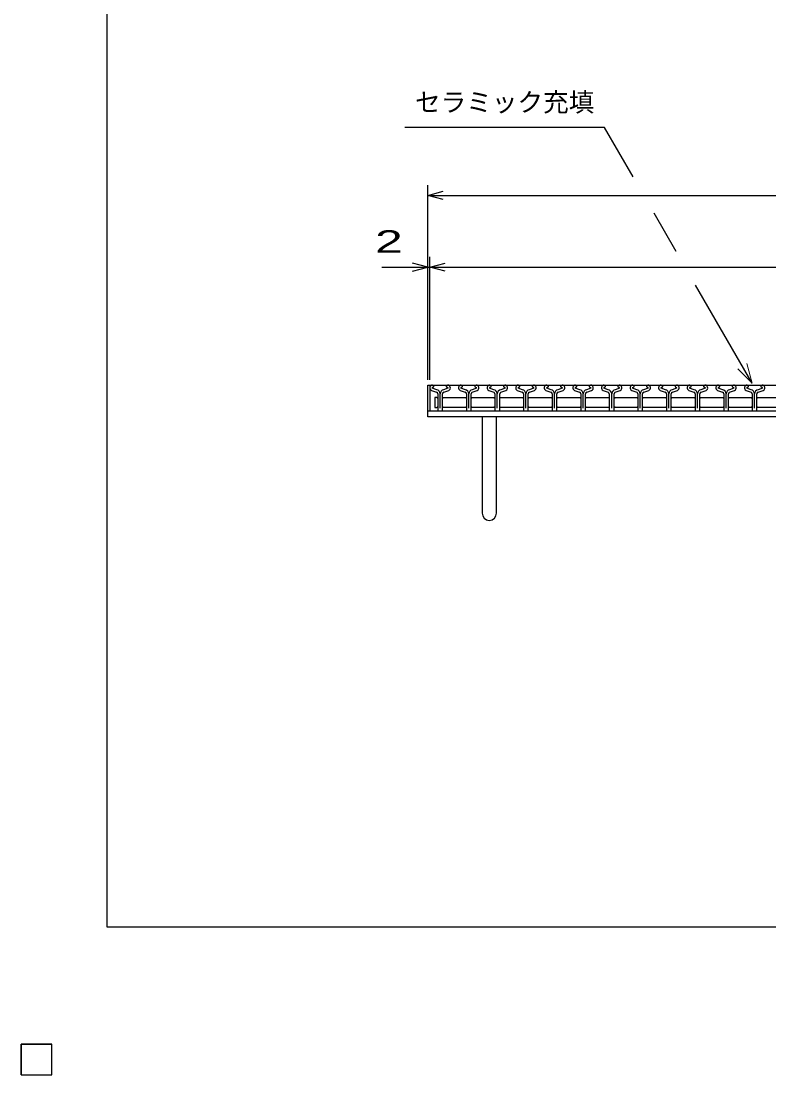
# Model space of a CAD drawing. Units: millimetres, scale not verified. Extents: x -1820 to 1724, y -1285 to 1059.
# Drawn here: x -1820 to -1090, y -1285 to -257 of the extents above; entities that cross this region are included whole.
import ezdxf
from ezdxf.enums import TextEntityAlignment as Align

# ---------------------------------------------------------------- set-up
doc = ezdxf.new("R2010")
doc.units = ezdxf.units.MM
doc.header["$LTSCALE"] = 10
for name, color, linetype, lineweight in [('0_2', 150, 'Continuous', 25), ('16', 3, 'Continuous', 25), ('19', 6, 'Continuous', 25), ('22', 2, 'Continuous', 25)]:
    doc.layers.add(name, color=color, linetype=linetype, lineweight=lineweight)
doc.styles.add('ベクトル', font='')
doc.styles.get('ベクトル').set_extended_font_data('ベクトル')

msp = doc.modelspace()

# ---------------------------------------------------------------- linework, layer by layer
at = {"layer": '0_2'}
for p, q in [((-1736, -1141), (-1736, 1059)), ((1724, -1141), (-1736, -1141))]:
    msp.add_line(p, q, dxfattribs=at)
at = {"layer": '0_2', "color": 4}
for p, q in [((-1250.58, -360.73), (-1445.58, -360.73)), ((-1222.78, -408.87), (-1250.58, -360.73)), ((-1180.72, -481.72), (-1202.34, -444.27)), ((-1106.51, -610.26), (-1161.82, -514.46))]:
    msp.add_line(p, q, dxfattribs=at)
at = {"layer": '0_2', "color": 4, "lineweight": 13}
for p, q in [((-1120.65, -596.11), (-1106.51, -610.26)), ((-1106.51, -610.26), (-1111.69, -590.94))]:
    msp.add_line(p, q, dxfattribs=at)
at = {"layer": '16'}
for p, q in [((-1421.06, -612), (-425.06, -612)), ((-1421.06, -612), (-1421.06, -637)), ((-1414.36, -616.53), (-1418.68, -615.01)), ((-1418.52, -614.31), (-1417.08, -613.61)), ((-1417.08, -613.61), (-1417.08, -613.38)), ((-1403.46, -615.01), (-1407.78, -616.53)), ((-1405.06, -613.38), (-1405.06, -613.61)), ((-1405.06, -613.61), (-1403.62, -614.31)), ((-1386.46, -616.53), (-1390.78, -615.01)), ((-1390.62, -614.31), (-1389.18, -613.61)), ((-1389.18, -613.61), (-1389.18, -613.38)), ((-1375.56, -615.01), (-1379.88, -616.53)), ((-1377.16, -613.38), (-1377.16, -613.61)), ((-1377.16, -613.61), (-1375.72, -614.31)), ((-1358.56, -616.53), (-1362.88, -615.01)), ((-1362.72, -614.31), (-1361.28, -613.61)), ((-1361.28, -613.61), (-1361.28, -613.38)), ((-1347.66, -615.01), (-1351.98, -616.53)), ((-1349.26, -613.38), (-1349.26, -613.61)), ((-1349.26, -613.61), (-1347.82, -614.31)), ((-1330.66, -616.53), (-1334.98, -615.01)), ((-1334.82, -614.31), (-1333.38, -613.61)), ((-1333.38, -613.61), (-1333.38, -613.38)), ((-1319.76, -615.01), (-1324.08, -616.53)), ((-1321.36, -613.38), (-1321.36, -613.61)), ((-1321.36, -613.61), (-1319.92, -614.31)), ((-1302.76, -616.53), (-1307.08, -615.01)), ((-1306.92, -614.31), (-1305.48, -613.61)), ((-1305.48, -613.61), (-1305.48, -613.38)), ((-1291.86, -615.01), (-1296.18, -616.53)), ((-1293.46, -613.38), (-1293.46, -613.61)), ((-1293.46, -613.61), (-1292.02, -614.31)), ((-1274.86, -616.53), (-1279.18, -615.01)), ((-1279.02, -614.31), (-1277.58, -613.61)), ((-1277.58, -613.61), (-1277.58, -613.38)), ((-1263.96, -615.01), (-1268.28, -616.53)), ((-1265.56, -613.38), (-1265.56, -613.61)), ((-1265.56, -613.61), (-1264.12, -614.31)), ((-1246.96, -616.53), (-1251.28, -615.01)), ((-1251.12, -614.31), (-1249.68, -613.61)), ((-1249.68, -613.61), (-1249.68, -613.38)), ((-1236.06, -615.01), (-1240.38, -616.53)), ((-1237.66, -613.38), (-1237.66, -613.61)), ((-1237.66, -613.61), (-1236.22, -614.31)), ((-1219.06, -616.53), (-1223.38, -615.01)), ((-1223.22, -614.31), (-1221.78, -613.61)), ((-1221.78, -613.61), (-1221.78, -613.38)), ((-1208.16, -615.01), (-1212.48, -616.53)), ((-1209.76, -613.38), (-1209.76, -613.61)), ((-1209.76, -613.61), (-1208.32, -614.31)), ((-1191.16, -616.53), (-1195.48, -615.01)), ((-1195.32, -614.31), (-1193.88, -613.61)), ((-1193.88, -613.61), (-1193.88, -613.38)), ((-1180.26, -615.01), (-1184.58, -616.53)), ((-1181.86, -613.38), (-1181.86, -613.61)), ((-1181.86, -613.61), (-1180.42, -614.31)), ((-1163.26, -616.53), (-1167.58, -615.01)), ((-1167.42, -614.31), (-1165.98, -613.61)), ((-1165.98, -613.61), (-1165.98, -613.38)), ((-1152.36, -615.01), (-1156.68, -616.53)), ((-1153.96, -613.38), (-1153.96, -613.61)), ((-1153.96, -613.61), (-1152.52, -614.31)), ((-1135.36, -616.53), (-1139.68, -615.01)), ((-1139.52, -614.31), (-1138.08, -613.61)), ((-1138.08, -613.61), (-1138.08, -613.38)), ((-1124.46, -615.01), (-1128.78, -616.53)), ((-1126.06, -613.38), (-1126.06, -613.61)), ((-1126.06, -613.61), (-1124.62, -614.31)), ((-1107.46, -616.53), (-1111.78, -615.01)), ((-1111.62, -614.31), (-1110.18, -613.61)), ((-1110.18, -613.61), (-1110.18, -613.38)), ((-1096.56, -615.01), (-1100.88, -616.53)), ((-1098.16, -613.38), (-1098.16, -613.61)), ((-1098.16, -613.61), (-1096.72, -614.31)), ((-1419.44, -617.18), (-1414.57, -618.89)), ((-1414.31, -624), (-1416.31, -624)), ((-1416.31, -624), (-1416.31, -634)), ((-1413.31, -625), (-1414.31, -624)), ((-1413.37, -620.59), (-1413.37, -636.31)), ((-1411.06, -634.71), (-1411.06, -620.64)), ((-1408.81, -625), (-1407.81, -624)), ((-1408.77, -636.31), (-1408.77, -620.59)), ((-1407.81, -624), (-1386.41, -624)), ((-1407.57, -618.89), (-1402.7, -617.18)), ((-1391.54, -617.18), (-1386.67, -618.89)), ((-1386.41, -624), (-1385.41, -625)), ((-1385.47, -620.59), (-1385.47, -636.31)), ((-1383.16, -634.71), (-1383.16, -620.64)), ((-1380.91, -625), (-1379.91, -624)), ((-1380.87, -636.31), (-1380.87, -620.59)), ((-1379.91, -624), (-1358.51, -624)), ((-1379.67, -618.89), (-1374.8, -617.18)), ((-1363.64, -617.18), (-1358.77, -618.89)), ((-1358.51, -624), (-1357.51, -625)), ((-1357.57, -620.59), (-1357.57, -636.31)), ((-1355.26, -634.71), (-1355.26, -620.64)), ((-1353.01, -625), (-1352.01, -624)), ((-1352.97, -636.31), (-1352.97, -620.59)), ((-1352.01, -624), (-1330.61, -624)), ((-1351.77, -618.89), (-1346.9, -617.18)), ((-1335.74, -617.18), (-1330.87, -618.89)), ((-1330.61, -624), (-1329.61, -625)), ((-1329.67, -620.59), (-1329.67, -636.31)), ((-1327.36, -634.71), (-1327.36, -620.64)), ((-1325.11, -625), (-1324.11, -624)), ((-1325.07, -636.31), (-1325.07, -620.59)), ((-1324.11, -624), (-1302.71, -624)), ((-1323.87, -618.89), (-1319, -617.18)), ((-1307.84, -617.18), (-1302.97, -618.89)), ((-1302.71, -624), (-1301.71, -625)), ((-1301.77, -620.59), (-1301.77, -636.31)), ((-1299.46, -634.71), (-1299.46, -620.64)), ((-1297.21, -625), (-1296.21, -624)), ((-1297.17, -636.31), (-1297.17, -620.59)), ((-1296.21, -624), (-1274.81, -624)), ((-1295.97, -618.89), (-1291.1, -617.18)), ((-1279.94, -617.18), (-1275.07, -618.89)), ((-1274.81, -624), (-1273.81, -625)), ((-1273.87, -620.59), (-1273.87, -636.31)), ((-1271.56, -634.71), (-1271.56, -620.64)), ((-1269.31, -625), (-1268.31, -624)), ((-1269.27, -636.31), (-1269.27, -620.59)), ((-1268.31, -624), (-1246.91, -624)), ((-1268.07, -618.89), (-1263.2, -617.18)), ((-1252.04, -617.18), (-1247.17, -618.89)), ((-1246.91, -624), (-1245.91, -625)), ((-1245.97, -620.59), (-1245.97, -636.31)), ((-1243.66, -634.71), (-1243.66, -620.64)), ((-1241.41, -625), (-1240.41, -624)), ((-1241.37, -636.31), (-1241.37, -620.59)), ((-1240.41, -624), (-1219.01, -624)), ((-1240.17, -618.89), (-1235.3, -617.18)), ((-1224.14, -617.18), (-1219.27, -618.89)), ((-1219.01, -624), (-1218.01, -625)), ((-1218.07, -620.59), (-1218.07, -636.31)), ((-1215.76, -634.71), (-1215.76, -620.64)), ((-1213.51, -625), (-1212.51, -624)), ((-1213.47, -636.31), (-1213.47, -620.59)), ((-1212.51, -624), (-1191.11, -624)), ((-1212.27, -618.89), (-1207.4, -617.18)), ((-1196.24, -617.18), (-1191.37, -618.89)), ((-1191.11, -624), (-1190.11, -625)), ((-1190.17, -620.59), (-1190.17, -636.31)), ((-1187.86, -634.71), (-1187.86, -620.64)), ((-1185.61, -625), (-1184.61, -624)), ((-1185.57, -636.31), (-1185.57, -620.59)), ((-1184.61, -624), (-1163.21, -624)), ((-1184.37, -618.89), (-1179.5, -617.18)), ((-1168.34, -617.18), (-1163.47, -618.89)), ((-1163.21, -624), (-1162.21, -625)), ((-1162.27, -620.59), (-1162.27, -636.31)), ((-1159.96, -634.71), (-1159.96, -620.64)), ((-1157.71, -625), (-1156.71, -624)), ((-1157.67, -636.31), (-1157.67, -620.59)), ((-1156.71, -624), (-1135.31, -624)), ((-1156.47, -618.89), (-1151.6, -617.18)), ((-1140.44, -617.18), (-1135.57, -618.89)), ((-1135.31, -624), (-1134.31, -625)), ((-1134.37, -620.59), (-1134.37, -636.31)), ((-1132.06, -634.71), (-1132.06, -620.64)), ((-1129.81, -625), (-1128.81, -624)), ((-1129.77, -636.31), (-1129.77, -620.59)), ((-1128.81, -624), (-1107.41, -624)), ((-1128.57, -618.89), (-1123.7, -617.18)), ((-1112.54, -617.18), (-1107.67, -618.89)), ((-1107.41, -624), (-1106.41, -625)), ((-1106.47, -620.59), (-1106.47, -636.31)), ((-1104.16, -634.71), (-1104.16, -620.64)), ((-1101.91, -625), (-1100.91, -624)), ((-1101.87, -636.31), (-1101.87, -620.59)), ((-1100.91, -624), (-1079.51, -624)), ((-1100.67, -618.89), (-1095.8, -617.18)), ((-1421.06, -637), (-425.06, -637)), ((-1416.31, -634), (-1414.31, -634)), ((-1414.31, -634), (-1413.31, -633)), ((-1412.67, -637.01), (-1409.47, -637.01)), ((-1407.81, -634), (-1408.81, -633)), ((-1386.41, -634), (-1407.81, -634)), ((-1385.41, -633), (-1386.41, -634)), ((-1384.77, -637.01), (-1381.57, -637.01)), ((-1379.91, -634), (-1380.91, -633)), ((-1358.51, -634), (-1379.91, -634)), ((-1357.51, -633), (-1358.51, -634)), ((-1356.87, -637.01), (-1353.67, -637.01)), ((-1352.01, -634), (-1353.01, -633)), ((-1330.61, -634), (-1352.01, -634)), ((-1329.61, -633), (-1330.61, -634)), ((-1328.97, -637.01), (-1325.77, -637.01)), ((-1324.11, -634), (-1325.11, -633)), ((-1302.71, -634), (-1324.11, -634)), ((-1301.71, -633), (-1302.71, -634)), ((-1301.07, -637.01), (-1297.87, -637.01)), ((-1296.21, -634), (-1297.21, -633)), ((-1274.81, -634), (-1296.21, -634)), ((-1273.81, -633), (-1274.81, -634)), ((-1273.17, -637.01), (-1269.97, -637.01)), ((-1268.31, -634), (-1269.31, -633)), ((-1246.91, -634), (-1268.31, -634)), ((-1245.91, -633), (-1246.91, -634)), ((-1245.27, -637.01), (-1242.07, -637.01)), ((-1240.41, -634), (-1241.41, -633)), ((-1219.01, -634), (-1240.41, -634)), ((-1218.01, -633), (-1219.01, -634)), ((-1217.37, -637.01), (-1214.17, -637.01)), ((-1212.51, -634), (-1213.51, -633)), ((-1191.11, -634), (-1212.51, -634)), ((-1190.11, -633), (-1191.11, -634)), ((-1189.47, -637.01), (-1186.27, -637.01)), ((-1184.61, -634), (-1185.61, -633)), ((-1163.21, -634), (-1184.61, -634)), ((-1162.21, -633), (-1163.21, -634)), ((-1161.57, -637.01), (-1158.37, -637.01)), ((-1156.71, -634), (-1157.71, -633)), ((-1135.31, -634), (-1156.71, -634)), ((-1134.31, -633), (-1135.31, -634)), ((-1133.67, -637.01), (-1130.47, -637.01)), ((-1128.81, -634), (-1129.81, -633)), ((-1107.41, -634), (-1128.81, -634)), ((-1106.41, -633), (-1107.41, -634)), ((-1105.77, -637.01), (-1102.57, -637.01)), ((-1100.91, -634), (-1101.91, -633)), ((-1079.51, -634), (-1100.91, -634)), ((-1820, -1255), (-1790, -1255)), ((-1820, -1285), (-1820, -1255)), ((-1820, -1255), (-1790, -1255)), ((-1820, -1285), (-1820, -1255)), ((-1820, -1255), (-1790, -1255)), ((-1820, -1285), (-1820, -1255)), ((-1820, -1255), (-1790, -1255)), ((-1820, -1285), (-1820, -1255)), ((-1820, -1255), (-1790, -1255)), ((-1820, -1285), (-1820, -1255)), ((-1790, -1285), (-1790, -1255)), ((-1790, -1285), (-1790, -1255)), ((-1790, -1285), (-1790, -1255)), ((-1790, -1285), (-1790, -1255)), ((-1790, -1285), (-1790, -1255)), ((-1820, -1285), (-1790, -1285)), ((-1820, -1285), (-1790, -1285)), ((-1820, -1285), (-1790, -1285)), ((-1820, -1285), (-1790, -1285)), ((-1820, -1285), (-1790, -1285))]:
    msp.add_line(p, q, dxfattribs=at)
for centre, radius, start, end in [((-1418.37, -614.7), 2.7, 90.98, 246.68), ((-1418.35, -614.72), 0.44, 111.91, 222.33), ((-1418.53, -613.45), 1.45, 2.5, 85.55), ((-1415.65, -620.94), 4.6, 3.78, 73.7), ((-1406.49, -620.94), 4.6, 106.3, 176.22), ((-1403.61, -613.45), 1.45, 94.45, 177.5), ((-1403.77, -614.7), 2.7, 293.32, 89.02002), ((-1403.79, -614.72), 0.44, 317.67, 68.08999), ((-1390.47, -614.7), 2.7, 90.98, 246.68), ((-1390.45, -614.72), 0.44, 111.91, 222.33), ((-1390.63, -613.45), 1.45, 2.5, 85.55), ((-1387.75, -620.94), 4.6, 3.78, 73.7), ((-1378.59, -620.94), 4.6, 106.3, 176.22), ((-1375.71, -613.45), 1.45, 94.45, 177.5), ((-1375.87, -614.7), 2.7, 293.32, 89.02002), ((-1375.89, -614.72), 0.44, 317.67, 68.08999), ((-1362.57, -614.7), 2.7, 90.98, 246.68), ((-1362.55, -614.72), 0.44, 111.91, 222.33), ((-1362.73, -613.45), 1.45, 2.5, 85.55), ((-1359.85, -620.94), 4.6, 3.78, 73.7), ((-1350.69, -620.94), 4.6, 106.3, 176.22), ((-1347.81, -613.45), 1.45, 94.45, 177.5), ((-1347.97, -614.7), 2.7, 293.32, 89.02002), ((-1347.99, -614.72), 0.44, 317.67, 68.08999), ((-1334.67, -614.7), 2.7, 90.98, 246.68), ((-1334.65, -614.72), 0.44, 111.91, 222.33), ((-1334.83, -613.45), 1.45, 2.5, 85.55), ((-1331.95, -620.94), 4.6, 3.78, 73.7), ((-1322.79, -620.94), 4.6, 106.3, 176.22), ((-1319.91, -613.45), 1.45, 94.45, 177.5), ((-1320.07, -614.7), 2.7, 293.32, 89.02002), ((-1320.09, -614.72), 0.44, 317.67, 68.08999), ((-1306.77, -614.7), 2.7, 90.98, 246.68), ((-1306.75, -614.72), 0.44, 111.91, 222.33), ((-1306.93, -613.45), 1.45, 2.5, 85.55), ((-1304.05, -620.94), 4.6, 3.78, 73.7), ((-1294.89, -620.94), 4.6, 106.3, 176.22), ((-1292.01, -613.45), 1.45, 94.45, 177.5), ((-1292.17, -614.7), 2.7, 293.32, 89.02002), ((-1292.19, -614.72), 0.44, 317.67, 68.08999), ((-1278.87, -614.7), 2.7, 90.98, 246.68), ((-1278.85, -614.72), 0.44, 111.91, 222.33), ((-1279.03, -613.45), 1.45, 2.5, 85.55), ((-1276.15, -620.94), 4.6, 3.78, 73.7), ((-1266.99, -620.94), 4.6, 106.3, 176.22), ((-1264.11, -613.45), 1.45, 94.45, 177.5), ((-1264.27, -614.7), 2.7, 293.32, 89.02002), ((-1264.29, -614.72), 0.44, 317.67, 68.08999), ((-1250.97, -614.7), 2.7, 90.98, 246.68), ((-1250.95, -614.72), 0.44, 111.91, 222.33), ((-1251.13, -613.45), 1.45, 2.5, 85.55), ((-1248.25, -620.94), 4.6, 3.78, 73.7), ((-1239.09, -620.94), 4.6, 106.3, 176.22), ((-1236.21, -613.45), 1.45, 94.45, 177.5), ((-1236.37, -614.7), 2.7, 293.32, 89.02002), ((-1236.39, -614.72), 0.44, 317.67, 68.08999), ((-1223.07, -614.7), 2.7, 90.98, 246.68), ((-1223.05, -614.72), 0.44, 111.91, 222.33), ((-1223.23, -613.45), 1.45, 2.5, 85.55), ((-1220.35, -620.94), 4.6, 3.78, 73.7), ((-1211.19, -620.94), 4.6, 106.3, 176.22), ((-1208.31, -613.45), 1.45, 94.45, 177.5), ((-1208.47, -614.7), 2.7, 293.32, 89.02002), ((-1208.49, -614.72), 0.44, 317.67, 68.08999), ((-1195.17, -614.7), 2.7, 90.98, 246.68), ((-1195.15, -614.72), 0.44, 111.91, 222.33), ((-1195.33, -613.45), 1.45, 2.5, 85.55), ((-1192.45, -620.94), 4.6, 3.78, 73.7), ((-1183.29, -620.94), 4.6, 106.3, 176.22), ((-1180.41, -613.45), 1.45, 94.45, 177.5), ((-1180.57, -614.7), 2.7, 293.32, 89.02002), ((-1180.59, -614.72), 0.44, 317.67, 68.08999), ((-1167.27, -614.7), 2.7, 90.98, 246.68), ((-1167.25, -614.72), 0.44, 111.91, 222.33), ((-1167.43, -613.45), 1.45, 2.5, 85.55), ((-1164.55, -620.94), 4.6, 3.78, 73.7), ((-1155.39, -620.94), 4.6, 106.3, 176.22), ((-1152.51, -613.45), 1.45, 94.45, 177.5), ((-1152.67, -614.7), 2.7, 293.32, 89.02002), ((-1152.69, -614.72), 0.44, 317.67, 68.08999), ((-1139.37, -614.7), 2.7, 90.98, 246.68), ((-1139.35, -614.72), 0.44, 111.91, 222.33), ((-1139.53, -613.45), 1.45, 2.5, 85.55), ((-1136.65, -620.94), 4.6, 3.78, 73.7), ((-1127.49, -620.94), 4.6, 106.3, 176.22), ((-1124.61, -613.45), 1.45, 94.45, 177.5), ((-1124.77, -614.7), 2.7, 293.32, 89.02002), ((-1124.79, -614.72), 0.44, 317.67, 68.08999), ((-1111.47, -614.7), 2.7, 90.98, 246.68), ((-1111.45, -614.72), 0.44, 111.91, 222.33), ((-1111.63, -613.45), 1.45, 2.5, 85.55), ((-1108.75, -620.94), 4.6, 3.78, 73.7), ((-1099.59, -620.94), 4.6, 106.3, 176.22), ((-1096.71, -613.45), 1.45, 94.45, 177.5), ((-1096.87, -614.7), 2.7, 293.32, 89.02002), ((-1096.89, -614.72), 0.44, 317.67, 68.08999), ((-1415.17, -620.59), 1.8, 0, 70.58), ((-1406.97, -620.59), 1.8, 109.42, 180), ((-1387.27, -620.59), 1.8, 0, 70.58), ((-1379.07, -620.59), 1.8, 109.42, 180), ((-1359.37, -620.59), 1.8, 0, 70.58), ((-1351.17, -620.59), 1.8, 109.42, 180), ((-1331.47, -620.59), 1.8, 0, 70.58), ((-1323.27, -620.59), 1.8, 109.42, 180), ((-1303.57, -620.59), 1.8, 0, 70.58), ((-1295.37, -620.59), 1.8, 109.42, 180), ((-1275.67, -620.59), 1.8, 0, 70.58), ((-1267.47, -620.59), 1.8, 109.42, 180), ((-1247.77, -620.59), 1.8, 0, 70.58), ((-1239.57, -620.59), 1.8, 109.42, 180), ((-1219.87, -620.59), 1.8, 0, 70.58), ((-1211.67, -620.59), 1.8, 109.42, 180), ((-1191.97, -620.59), 1.8, 0, 70.58), ((-1183.77, -620.59), 1.8, 109.42, 180), ((-1164.07, -620.59), 1.8, 0, 70.58), ((-1155.87, -620.59), 1.8, 109.42, 180), ((-1136.17, -620.59), 1.8, 0, 70.58), ((-1127.97, -620.59), 1.8, 109.42, 180), ((-1108.27, -620.59), 1.8, 0, 70.58), ((-1100.07, -620.59), 1.8, 109.42, 180), ((-1412.67, -636.31), 0.7, 180, 270), ((-1409.47, -636.31), 0.7, 270, 0), ((-1384.77, -636.31), 0.7, 180, 270), ((-1381.57, -636.31), 0.7, 270, 0), ((-1356.87, -636.31), 0.7, 180, 270), ((-1353.67, -636.31), 0.7, 270, 0), ((-1328.97, -636.31), 0.7, 180, 270), ((-1325.77, -636.31), 0.7, 270, 0), ((-1301.07, -636.31), 0.7, 180, 270), ((-1297.87, -636.31), 0.7, 270, 0), ((-1273.17, -636.31), 0.7, 180, 270), ((-1269.97, -636.31), 0.7, 270, 0), ((-1245.27, -636.31), 0.7, 180, 270), ((-1242.07, -636.31), 0.7, 270, 0), ((-1217.37, -636.31), 0.7, 180, 270), ((-1214.17, -636.31), 0.7, 270, 0), ((-1189.47, -636.31), 0.7, 180, 270), ((-1186.27, -636.31), 0.7, 270, 0), ((-1161.57, -636.31), 0.7, 180, 270), ((-1158.37, -636.31), 0.7, 270, 0), ((-1133.67, -636.31), 0.7, 180, 270), ((-1130.47, -636.31), 0.7, 270, 0), ((-1105.77, -636.31), 0.7, 180, 270), ((-1102.57, -636.31), 0.7, 270, 0)]:
    msp.add_arc(centre, radius, start, end, dxfattribs=at)
at = {"layer": '19'}
for p, q in [((-1423.06, -637), (-1423.06, -612)), ((-1423.06, -612), (-1421.06, -612)), ((-1423.06, -637), (-423.06, -637)), ((-1423.06, -643), (-1423.06, -637)), ((-423.06, -643), (-1423.06, -643)), ((-1370.06, -643), (-1370.06, -737)), ((-1356.06, -737), (-1356.06, -643))]:
    msp.add_line(p, q, dxfattribs=at)
msp.add_arc((-1363.06, -737), 7, 180, 0, dxfattribs=at)
at = {"layer": '22', "color": 4}
for p, q in [((-1423.06, -607), (-1423.06, -417)), ((-1423.06, -427), (-1408.06, -423)), ((-1408.06, -431), (-1423.06, -427)), ((-1423.06, -427), (-423.06, -427)), ((-1423.06, -497), (-1438.06, -493)), ((-1423.06, -607), (-1423.06, -487)), ((-1421.06, -607), (-1421.06, -487)), ((-1421.06, -497), (-1406.06, -493)), ((-1468.06, -497), (-1423.06, -497)), ((-1438.06, -501), (-1423.06, -497)), ((-1423.06, -497), (-1421.06, -497)), ((-1406.06, -501), (-1421.06, -497)), ((-1421.06, -497), (-425.06, -497)), ((-1790, -1255), (-1820, -1255)), ((-1820, -1255), (-1820, -1285)), ((-1790, -1255), (-1820, -1255)), ((-1820, -1255), (-1820, -1285)), ((-1790, -1255), (-1820, -1255)), ((-1820, -1255), (-1820, -1285)), ((-1790, -1285), (-1790, -1255)), ((-1790, -1285), (-1790, -1255)), ((-1790, -1285), (-1790, -1255)), ((-1820, -1285), (-1790, -1285)), ((-1820, -1285), (-1790, -1285)), ((-1820, -1285), (-1790, -1285))]:
    msp.add_line(p, q, dxfattribs=at)
at = {"layer": '22'}
for p, q in [((-1790, -1255), (-1820, -1255)), ((-1820, -1255), (-1820, -1285)), ((-1790, -1255), (-1820, -1255)), ((-1820, -1255), (-1820, -1285)), ((-1790, -1255), (-1820, -1255)), ((-1820, -1255), (-1820, -1285)), ((-1790, -1285), (-1790, -1255)), ((-1790, -1285), (-1790, -1255)), ((-1790, -1285), (-1790, -1255)), ((-1820, -1285), (-1790, -1285)), ((-1820, -1285), (-1790, -1285)), ((-1820, -1285), (-1790, -1285))]:
    msp.add_line(p, q, dxfattribs=at)

# ---------------------------------------------------------------- texts
at = {"layer": '0_2', "color": 2, "style": 'ベクトル'}
msp.add_text('セラミック充填', height=18.33, dxfattribs=at).set_placement((-1260.58, -350.73), align=Align.BOTTOM_RIGHT)
at = {"layer": '22', "style": 'ベクトル', "width": 1.65}
msp.add_text(' 2 ', height=21.99, dxfattribs=at).set_placement((-1488.06, -472), align=Align.MIDDLE_LEFT)

doc.saveas('drawing.dxf')
